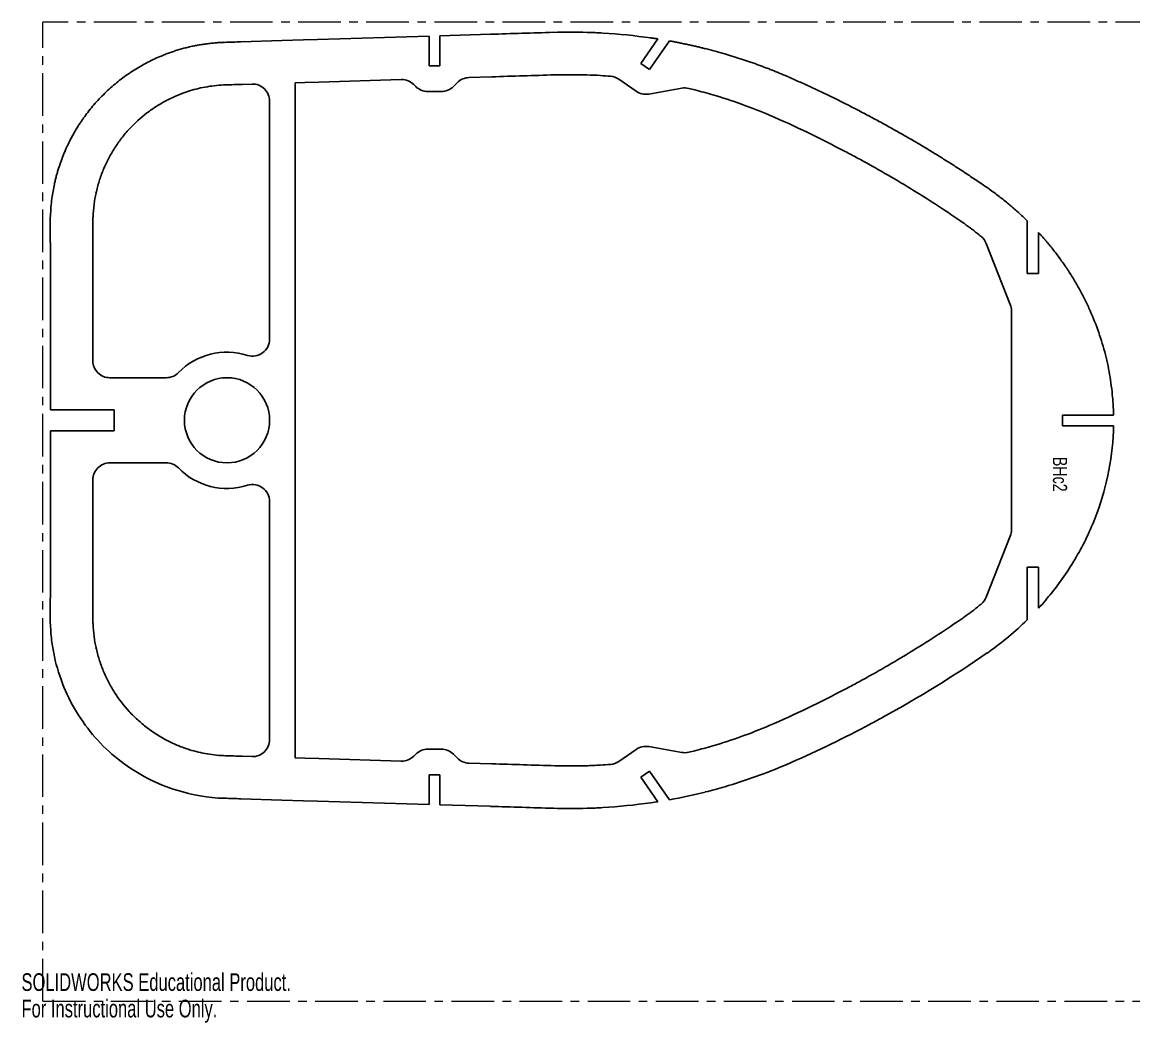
# Model space of a CAD drawing. Header units: inches. Extents: x 0 to 23.8, y 0 to 11.8.
# Drawn here: x 0.01 to 13.06, y 0 to 11.75 of the extents above; entities that cross this region are included whole.
import ezdxf

# ---------------------------------------------------------------- set-up
doc = ezdxf.new("R2010")
doc.units = ezdxf.units.IN
doc.header["$MEASUREMENT"] = 0
doc.linetypes.add('CENTERX2', pattern=[0.8, 0.5, -0.1, 0.1, -0.1])
doc.layers.add('PART_NAMES', color=1, linetype='Continuous')
doc.styles.add('SLDTEXTSTYLE0', font='TXT', dxfattribs={"width": 0.75})
doc.styles.add('SLDTEXTSTYLE1', font='TXT', dxfattribs={"width": 0.7})

msp = doc.modelspace()

# ---------------------------------------------------------------- linework, layer by layer
at = {"color": 7, "linetype": 'CENTERX2', "lineweight": 18}
for p, q in [((0.25, 0.25), (0.25, 11.75)), ((23.75, 11.75), (0.25, 11.75)), ((0.25, 0.25), (23.75, 0.25))]:
    msp.add_line(p, q, dxfattribs=at)
at = {"color": 7, "linetype": 'Continuous', "lineweight": 25}
for p, q in [((3.059, 11.534), (2.577, 11.52)), ((3.313, 11.542), (3.059, 11.534)), ((3.476, 11.547), (3.313, 11.542)), ((4.789, 11.586), (3.476, 11.547)), ((4.789, 11.236), (4.789, 11.586)), ((5.509, 11.608), (4.914, 11.59)), ((4.914, 11.59), (4.914, 11.236)), ((7.475, 11.554), (7.274, 11.267)), ((7.376, 11.195), (7.611, 11.53)), ((4.914, 11.236), (4.789, 11.236)), ((7.274, 11.267), (7.376, 11.195)), ((5.524, 11.108), (5.255, 11.1)), ((2.708, 11.024), (2.592, 11.02)), ((3.328, 11.042), (3.214, 11.039)), ((3.214, 3.109), (3.214, 11.039)), ((3.491, 11.047), (3.328, 11.042)), ((4.461, 11.076), (3.491, 11.047)), ((4.608, 11.018), (4.631, 10.995)), ((5.073, 10.995), (5.12, 11.042)), ((7.017, 11.081), (7.218, 10.94)), ((7.368, 10.906), (7.755, 10.975)), ((4.772, 10.936), (4.931, 10.936)), ((2.914, 10.824), (2.914, 8.028)), ((11.811, 8.799), (11.811, 9.419)), ((11.946, 9.279), (11.946, 8.799)), ((0.339, 9.161), (0.339, 7.199)), ((0.839, 9.161), (0.839, 7.774)), ((11.613, 8.434), (11.329, 9.152)), ((11.946, 8.799), (11.811, 8.799)), ((11.627, 5.787), (11.627, 8.361)), ((1.039, 7.574), (1.7, 7.574)), ((0.339, 7.199), (1.089, 7.199)), ((1.089, 7.199), (1.089, 6.949)), ((12.826, 7.136), (12.226, 7.136)), ((12.226, 7.136), (12.226, 7.011)), ((0.339, 4.987), (0.339, 6.949)), ((1.089, 6.949), (0.339, 6.949)), ((12.226, 7.011), (12.826, 7.011)), ((1.039, 6.574), (1.7, 6.574)), ((0.839, 6.374), (0.839, 4.987)), ((2.914, 3.324), (2.914, 6.12)), ((11.613, 5.714), (11.329, 4.996)), ((11.946, 5.349), (11.811, 5.349)), ((11.811, 5.349), (11.811, 4.729)), ((11.946, 4.868), (11.946, 5.349)), ((4.608, 3.13), (4.631, 3.153)), ((4.772, 3.211), (4.931, 3.211)), ((5.073, 3.153), (5.12, 3.106)), ((7.017, 3.067), (7.218, 3.208)), ((7.368, 3.241), (7.755, 3.173)), ((2.592, 3.128), (2.708, 3.124)), ((3.214, 3.109), (3.328, 3.106)), ((3.328, 3.106), (3.491, 3.101)), ((3.491, 3.101), (4.461, 3.071)), ((5.255, 3.048), (5.524, 3.039)), ((4.914, 2.911), (4.789, 2.911)), ((4.789, 2.911), (4.789, 2.561)), ((4.914, 2.558), (4.914, 2.911)), ((7.274, 2.881), (7.376, 2.953)), ((7.475, 2.594), (7.274, 2.881)), ((7.376, 2.953), (7.611, 2.617)), ((3.059, 2.614), (2.577, 2.628)), ((3.313, 2.606), (3.059, 2.614)), ((3.476, 2.601), (3.313, 2.606)), ((4.789, 2.561), (3.476, 2.601)), ((5.509, 2.54), (4.914, 2.558))]:
    msp.add_line(p, q, dxfattribs=at)
msp.add_circle((2.414, 7.074), 0.5, dxfattribs=at)
for centre, radius, start, end in [((-16.57, 743.885), 732.609, 271.726982, 271.784822), ((6.453, 5.043), 6.591, 88.3413, 91.7848), ((6.453, 5.043), 6.591, 86.7382, 88.341), ((6.463, 5.209), 6.424, 81.6753, 86.7382), ((5.54, -86.906), 98.47, 91.7242, 91.83789), ((6.463, 5.208), 6.426, 73.7694, 75.8737), ((5.261, 10.9), 0.2, 91.7269, 135), ((-16.57, 743.885), 733.109, 271.726981, 271.784822), ((6.453, 5.043), 6.091, 88.2316, 91.7848), ((6.453, 5.043), 6.091, 86.7382, 88.2313), ((6.463, 5.209), 5.924, 85.5999, 86.7382), ((6.902, 10.917), 0.2, 55, 85.5999), ((5.54, -86.906), 97.97, 91.7242, 91.83789), ((2.714, 10.824), 0.2, 0, 91.7252), ((4.467, 10.876), 0.2, 45, 91.7269), ((4.772, 11.136), 0.2, 225, 270), ((4.931, 11.136), 0.2, 270, 315), ((7.79, 10.778), 0.2, 76.5967, 100), ((7.333, 11.103), 0.2, 235, 280), ((6.463, 5.208), 5.926, 73.7694, 75.8737), ((1.627, -5.022), 17.746, 61.6656, 62.1826), ((3.641, -1.286), 13.502, 61.34, 61.6656), ((1.627, -5.022), 17.246, 61.6656, 62.1826), ((3.641, -1.286), 13.002, 61.34, 61.6656), ((2.454, 9.4), 2.115, 167.735, 172.3723), ((9.158, 6.683), 3.812, 54.6483, 55.0503), ((2.454, 9.4), 2.115, 172.3731, 177.9183), ((2.454, 9.4), 1.615, 167.735, 172.3855), ((2.454, 9.4), 1.615, 172.3866, 177.9183), ((2.5, 9.399), 2.162, 177.9183, 180.0509), ((2.5, 9.399), 1.662, 177.9183, 180.0509), ((-262.742, 9.163), 263.08, 359.9996, 0.05092), ((-262.742, 9.163), 263.58, 359.9996, 0.05092), ((11.143, 9.079), 0.2, 21.5597, 50.2751), ((11.427, 8.361), 0.2, 0, 21.5597), ((2.714, 8.028), 0.2, 252.5424, 0), ((2.414, 7.074), 0.8, 72.5424, 135.573), ((1.039, 7.774), 0.2, 179.9994, 270), ((1.7, 7.774), 0.2, 270, 315.573), ((1.039, 6.374), 0.2, 90, 180.0006), ((1.7, 6.374), 0.2, 44.427, 90), ((2.414, 7.074), 0.8, 224.427, 287.4576), ((2.714, 6.12), 0.2, 0, 107.4576), ((11.427, 5.787), 0.2, 338.4403, 0), ((-262.742, 4.985), 263.08, 359.94908, 0.0004), ((-262.742, 4.985), 263.58, 359.94908, 0.0004), ((11.143, 5.069), 0.2, 309.7249, 338.4403), ((2.5, 4.749), 2.162, 179.9491, 182.0817), ((2.5, 4.749), 1.662, 179.9491, 182.0817), ((9.158, 7.465), 3.312, 304.9497, 305.3517), ((2.454, 4.747), 2.115, 182.0817, 187.6269), ((2.454, 4.747), 1.615, 182.0817, 187.597), ((2.454, 4.747), 2.115, 187.6277, 192.265), ((2.454, 4.747), 1.615, 187.5981, 192.2649), ((9.158, 7.465), 3.812, 304.9497, 305.3517), ((1.627, 19.169), 17.246, 297.8174, 298.3344), ((3.641, 15.434), 13.002, 298.3344, 298.66), ((1.627, 19.169), 17.746, 297.8174, 298.3344), ((3.641, 15.434), 13.502, 298.3344, 298.66), ((2.714, 3.324), 0.2, 268.2748, 0), ((5.54, 101.054), 97.97, 268.16211, 268.27581), ((4.772, 3.011), 0.2, 90, 135), ((4.931, 3.011), 0.2, 45, 90), ((7.333, 3.044), 0.2, 80, 125), ((7.79, 3.37), 0.2, 260, 283.4033), ((6.463, 8.94), 5.926, 284.1263, 286.2306), ((4.467, 3.271), 0.2, 268.2731, 315), ((5.261, 3.247), 0.2, 225, 268.2731), ((-16.57, -729.737), 733.109, 88.215178, 88.273018), ((6.453, 9.105), 6.091, 268.2152, 271.6587), ((6.453, 9.105), 6.091, 271.659, 273.2618), ((6.463, 8.939), 5.924, 273.2618, 274.4001), ((6.902, 3.231), 0.2, 274.4001, 305), ((6.463, 8.94), 6.426, 284.1263, 286.2306), ((5.54, 101.054), 98.47, 268.16211, 268.2758), ((-16.57, -729.737), 732.609, 88.215178, 88.273018), ((6.453, 9.105), 6.591, 268.2152, 271.6587), ((6.453, 9.105), 6.591, 271.659, 273.2618), ((6.463, 8.939), 6.424, 273.2618, 278.3247)]:
    msp.add_arc(centre, radius, start, end, dxfattribs=at)
for points, knots in [([(2.381, 11.514), (2.372, 11.513), (2.353, 11.513), (2.325, 11.511), (2.297, 11.509), (2.269, 11.507), (2.241, 11.504), (2.213, 11.502), (2.184, 11.498), (2.156, 11.494), (2.128, 11.49), (2.091, 11.484), (2.045, 11.476), (1.989, 11.464), (1.934, 11.451), (1.88, 11.437), (1.844, 11.426), (1.826, 11.42)], [0, 0, 0, 0, 0.0499815, 0.0999422, 0.1498914, 0.1998381, 0.2497914, 0.2997604, 0.3497542, 0.3997818, 0.4498524, 0.4999748, 0.6001603, 0.7001829, 0.8001152, 0.90003, 1, 1, 1, 1]), ([(7.475, 11.554), (7.461, 11.556), (7.434, 11.56), (7.407, 11.564), (7.393, 11.566)], [0, 0, 0, 0, 0.499929, 1, 1, 1, 1]), ([(8.031, 11.439), (8.016, 11.443), (7.985, 11.451), (7.938, 11.462), (7.892, 11.473), (7.845, 11.483), (7.798, 11.493), (7.752, 11.503), (7.705, 11.513), (7.658, 11.522), (7.627, 11.527), (7.611, 11.53)], [0, 0, 0, 0, 0.111197, 0.222359, 0.33349, 0.444598, 0.555689, 0.666768, 0.777843, 0.888918, 1, 1, 1, 1]), ([(1.826, 11.42), (1.817, 11.418), (1.8, 11.412), (1.775, 11.404), (1.75, 11.395), (1.725, 11.386), (1.701, 11.377), (1.676, 11.367), (1.631, 11.349), (1.566, 11.321), (1.455, 11.267), (1.321, 11.19), (1.169, 11.084), (1.027, 10.965), (0.917, 10.856), (0.835, 10.763), (0.787, 10.703), (0.75, 10.654), (0.723, 10.616), (0.697, 10.578), (0.68, 10.552), (0.671, 10.539)], [0, 0, 0, 0, 0.017865, 0.035724, 0.053581, 0.071437, 0.089297, 0.107162, 0.125036, 0.187541, 0.25006, 0.375034, 0.500012, 0.624973, 0.749958, 0.81246, 0.874976, 0.906241, 0.93749, 0.968738, 1, 1, 1, 1]), ([(8.981, 11.119), (8.966, 11.125), (8.934, 11.139), (8.887, 11.158), (8.839, 11.178), (8.792, 11.196), (8.744, 11.215), (8.696, 11.233), (8.648, 11.251), (8.6, 11.268), (8.552, 11.285), (8.503, 11.301), (8.455, 11.317), (8.406, 11.333), (8.357, 11.348), (8.308, 11.363), (8.275, 11.373), (8.259, 11.378)], [0, 0, 0, 0, 0.066726, 0.133424, 0.2001, 0.266756, 0.333399, 0.400031, 0.466658, 0.533284, 0.599913, 0.66655, 0.733198, 0.799863, 0.866549, 0.93326, 1, 1, 1, 1]), ([(9.908, 10.673), (9.886, 10.685), (9.843, 10.708), (9.778, 10.741), (9.712, 10.775), (9.647, 10.808), (9.581, 10.841), (9.515, 10.873), (9.449, 10.905), (9.383, 10.937), (9.316, 10.968), (9.25, 10.999), (9.183, 11.029), (9.116, 11.059), (9.049, 11.089), (9.004, 11.109), (8.981, 11.119)], [0, 0, 0, 0, 0.071462, 0.142911, 0.214349, 0.285777, 0.357198, 0.428614, 0.500026, 0.571438, 0.642851, 0.714266, 0.785687, 0.857115, 0.928552, 1, 1, 1, 1]), ([(1.974, 10.943), (2.043, 10.964), (2.113, 10.981), (2.219, 10.999), (2.255, 11.003), (2.326, 11.01), (2.362, 11.013), (2.398, 11.014)], [0, 0, 0, 0, 0.5, 0.5, 0.75, 0.75, 1, 1, 1, 1]), ([(1.093, 10.27), (1.118, 10.31), (1.146, 10.349), (1.189, 10.405), (1.204, 10.424), (1.234, 10.46), (1.25, 10.478), (1.33, 10.564), (1.399, 10.627), (1.511, 10.713), (1.549, 10.739), (1.609, 10.778), (1.63, 10.79), (1.671, 10.813), (1.692, 10.825), (1.796, 10.879), (1.884, 10.915), (1.974, 10.943)], [0, 0, 0, 0, 0.125, 0.125, 0.1875, 0.1875, 0.25, 0.25, 0.5, 0.5, 0.625, 0.625, 0.6875, 0.6875, 0.75, 0.75, 1, 1, 1, 1]), ([(0.671, 10.539), (0.667, 10.532), (0.657, 10.517), (0.643, 10.494), (0.629, 10.471), (0.616, 10.448), (0.603, 10.424), (0.59, 10.401), (0.567, 10.357), (0.536, 10.293), (0.498, 10.207), (0.464, 10.12), (0.439, 10.046), (0.421, 9.986), (0.409, 9.941), (0.397, 9.895), (0.39, 9.865), (0.387, 9.85)], [0, 0, 0, 0, 0.035668, 0.071342, 0.107029, 0.142733, 0.178461, 0.214219, 0.250012, 0.374953, 0.500006, 0.625029, 0.749998, 0.812599, 0.875112, 0.937569, 1, 1, 1, 1]), ([(11.342, 9.807), (11.322, 9.82), (11.282, 9.848), (11.223, 9.888), (11.163, 9.928), (11.103, 9.968), (11.043, 10.007), (10.983, 10.046), (10.922, 10.085), (10.861, 10.124), (10.8, 10.162), (10.719, 10.213), (10.616, 10.275), (10.493, 10.349), (10.368, 10.421), (10.243, 10.492), (10.159, 10.538), (10.117, 10.561)], [0, 0, 0, 0, 0.049953, 0.099912, 0.149876, 0.199848, 0.249829, 0.29982, 0.349823, 0.399838, 0.449868, 0.499914, 0.59992, 0.699922, 0.799928, 0.899951, 1, 1, 1, 1]), ([(0.875, 9.744), (0.886, 9.79), (0.898, 9.836), (0.926, 9.927), (0.943, 9.972), (0.979, 10.061), (0.999, 10.104), (1.043, 10.189), (1.067, 10.23), (1.093, 10.27)], [0, 0, 0, 0, 0.25, 0.25, 0.5, 0.5, 0.75, 0.75, 1, 1, 1, 1]), ([(9.877, 10.123), (10.08, 10.012), (10.28, 9.896), (10.674, 9.653), (10.867, 9.527), (11.058, 9.395)], [0, 0, 0, 0, 0.5, 0.5, 1, 1, 1, 1]), ([(11.811, 9.419), (11.802, 9.427), (11.785, 9.444), (11.75, 9.477), (11.706, 9.518), (11.651, 9.566), (11.596, 9.613), (11.539, 9.659), (11.482, 9.704), (11.423, 9.749), (11.383, 9.777), (11.364, 9.791)], [0, 0, 0, 0, 0.061563, 0.123238, 0.248017, 0.372873, 0.497854, 0.62301, 0.748387, 0.874035, 1, 1, 1, 1]), ([(11.074, 9.384), (11.134, 9.341), (11.192, 9.297), (11.256, 9.245), (11.264, 9.239), (11.271, 9.232)], [0.7164888, 0.7164888, 0.7164888, 0.7164888, 0.9664888, 0.9664888, 1, 1, 1, 1]), ([(12.101, 9.099), (12.094, 9.108), (12.079, 9.125), (12.058, 9.151), (12.036, 9.177), (12.014, 9.203), (11.991, 9.229), (11.969, 9.254), (11.953, 9.271), (11.946, 9.279)], [0, 0, 0, 0, 0.142527, 0.285141, 0.427857, 0.570688, 0.713646, 0.856746, 1, 1, 1, 1]), ([(12.826, 7.136), (12.826, 7.148), (12.825, 7.171), (12.824, 7.206), (12.822, 7.24), (12.82, 7.275), (12.818, 7.31), (12.812, 7.378), (12.801, 7.479), (12.781, 7.613), (12.755, 7.746), (12.712, 7.922), (12.644, 8.14), (12.558, 8.351), (12.478, 8.516), (12.413, 8.638), (12.343, 8.758), (12.28, 8.855), (12.227, 8.931), (12.186, 8.988), (12.144, 9.044), (12.115, 9.081), (12.101, 9.099)], [0, 0, 0, 0, 0.016269, 0.032537, 0.048808, 0.065083, 0.081363, 0.097652, 0.161195, 0.224813, 0.288505, 0.352312, 0.480282, 0.608906, 0.673515, 0.738346, 0.803393, 0.868683, 0.901426, 0.934217, 0.96707, 1, 1, 1, 1]), ([(11.271, 4.915), (11.264, 4.909), (11.256, 4.903), (11.192, 4.851), (11.134, 4.806), (11.074, 4.764)], [0, 0, 0, 0, 0.0335128, 0.0335128, 0.2835128, 0.2835128, 0.2835128, 0.2835128]), ([(11.055, 4.751), (10.865, 4.62), (10.672, 4.494), (10.279, 4.252), (10.08, 4.136), (9.877, 4.025)], [0, 0, 0, 0, 0.5, 0.5, 1, 1, 1, 1]), ([(1.093, 3.878), (1.067, 3.918), (1.043, 3.959), (0.999, 4.044), (0.979, 4.087), (0.943, 4.176), (0.926, 4.221), (0.898, 4.312), (0.886, 4.358), (0.875, 4.404)], [0, 0, 0, 0, 0.25, 0.25, 0.5, 0.5, 0.75, 0.75, 1, 1, 1, 1]), ([(1.974, 3.205), (1.929, 3.219), (1.884, 3.235), (1.818, 3.262), (1.797, 3.272), (1.754, 3.292), (1.733, 3.302), (1.628, 3.356), (1.549, 3.406), (1.437, 3.492), (1.401, 3.522), (1.348, 3.57), (1.331, 3.586), (1.298, 3.619), (1.281, 3.636), (1.201, 3.723), (1.144, 3.798), (1.093, 3.878)], [0, 0, 0, 0, 0.125, 0.125, 0.1875, 0.1875, 0.25, 0.25, 0.5, 0.5, 0.625, 0.625, 0.6875, 0.6875, 0.75, 0.75, 1, 1, 1, 1]), ([(2.398, 3.134), (2.326, 3.136), (2.254, 3.143), (2.148, 3.161), (2.113, 3.168), (2.043, 3.185), (2.008, 3.194), (1.974, 3.205)], [0, 0, 0, 0, 0.5, 0.5, 0.75, 0.75, 1, 1, 1, 1])]:
    msp.add_open_spline(points, degree=3, knots=knots, dxfattribs=at)
for points in [[(7.836, 10.972), (7.861, 10.967), (7.885, 10.961), (7.909, 10.955)], [(8.119, 10.898), (8.345, 10.832), (8.568, 10.752), (8.785, 10.659)], [(8.785, 10.659), (9.087, 10.528), (9.384, 10.385), (9.675, 10.231)], [(11.058, 9.395), (11.063, 9.391), (11.069, 9.388), (11.074, 9.384)], [(12.826, 7.011), (12.823, 6.836), (12.786, 6.487), (12.644, 5.976), (12.418, 5.49), (12.214, 5.191), (12.101, 5.049)], [(12.101, 5.049), (12.051, 4.987), (12, 4.927), (11.946, 4.868)], [(11.811, 4.729), (11.673, 4.595), (11.523, 4.47), (11.364, 4.356)], [(11.342, 4.341), (10.947, 4.069), (10.538, 3.817), (10.117, 3.586)], [(0.671, 3.609), (0.537, 3.819), (0.44, 4.054), (0.387, 4.298)], [(9.675, 3.917), (9.383, 3.762), (9.085, 3.619), (8.782, 3.488)], [(1.826, 2.728), (1.708, 2.764), (1.478, 2.858), (1.164, 3.057), (0.889, 3.308), (0.738, 3.504), (0.671, 3.609)], [(8.782, 3.488), (8.566, 3.395), (8.344, 3.316), (8.119, 3.25)], [(9.908, 3.474), (9.605, 3.314), (9.296, 3.166), (8.981, 3.029)], [(7.909, 3.193), (7.885, 3.187), (7.861, 3.181), (7.836, 3.175)], [(8.981, 3.029), (8.746, 2.928), (8.505, 2.842), (8.259, 2.77)], [(2.381, 2.634), (2.193, 2.64), (2.006, 2.672), (1.826, 2.728)], [(8.031, 2.708), (7.892, 2.673), (7.752, 2.643), (7.611, 2.617)], [(7.475, 2.594), (7.448, 2.59), (7.42, 2.586), (7.393, 2.582)]]:
    msp.add_open_spline(points, degree=3, dxfattribs=at)

# ---------------------------------------------------------------- texts
at = {"color": 7, "linetype": 'Continuous', "char_height": 0.2076, "attachment_point": 1, "style": 'SLDTEXTSTYLE1'}
for s, insert in [('SOLIDWORKS Educational Product.', (0, 0.579)), ('For Instructional Use Only.', (0, 0.268))]:
    msp.add_mtext(s, dxfattribs=dict(at, insert=insert))
at = {"layer": 'PART_NAMES', "insert": (12.281, 6.645), "char_height": 0.1667, "attachment_point": 1, "rotation": 270, "style": 'SLDTEXTSTYLE0'}
msp.add_mtext('BHc2', dxfattribs=at)

doc.saveas('drawing.dxf')
